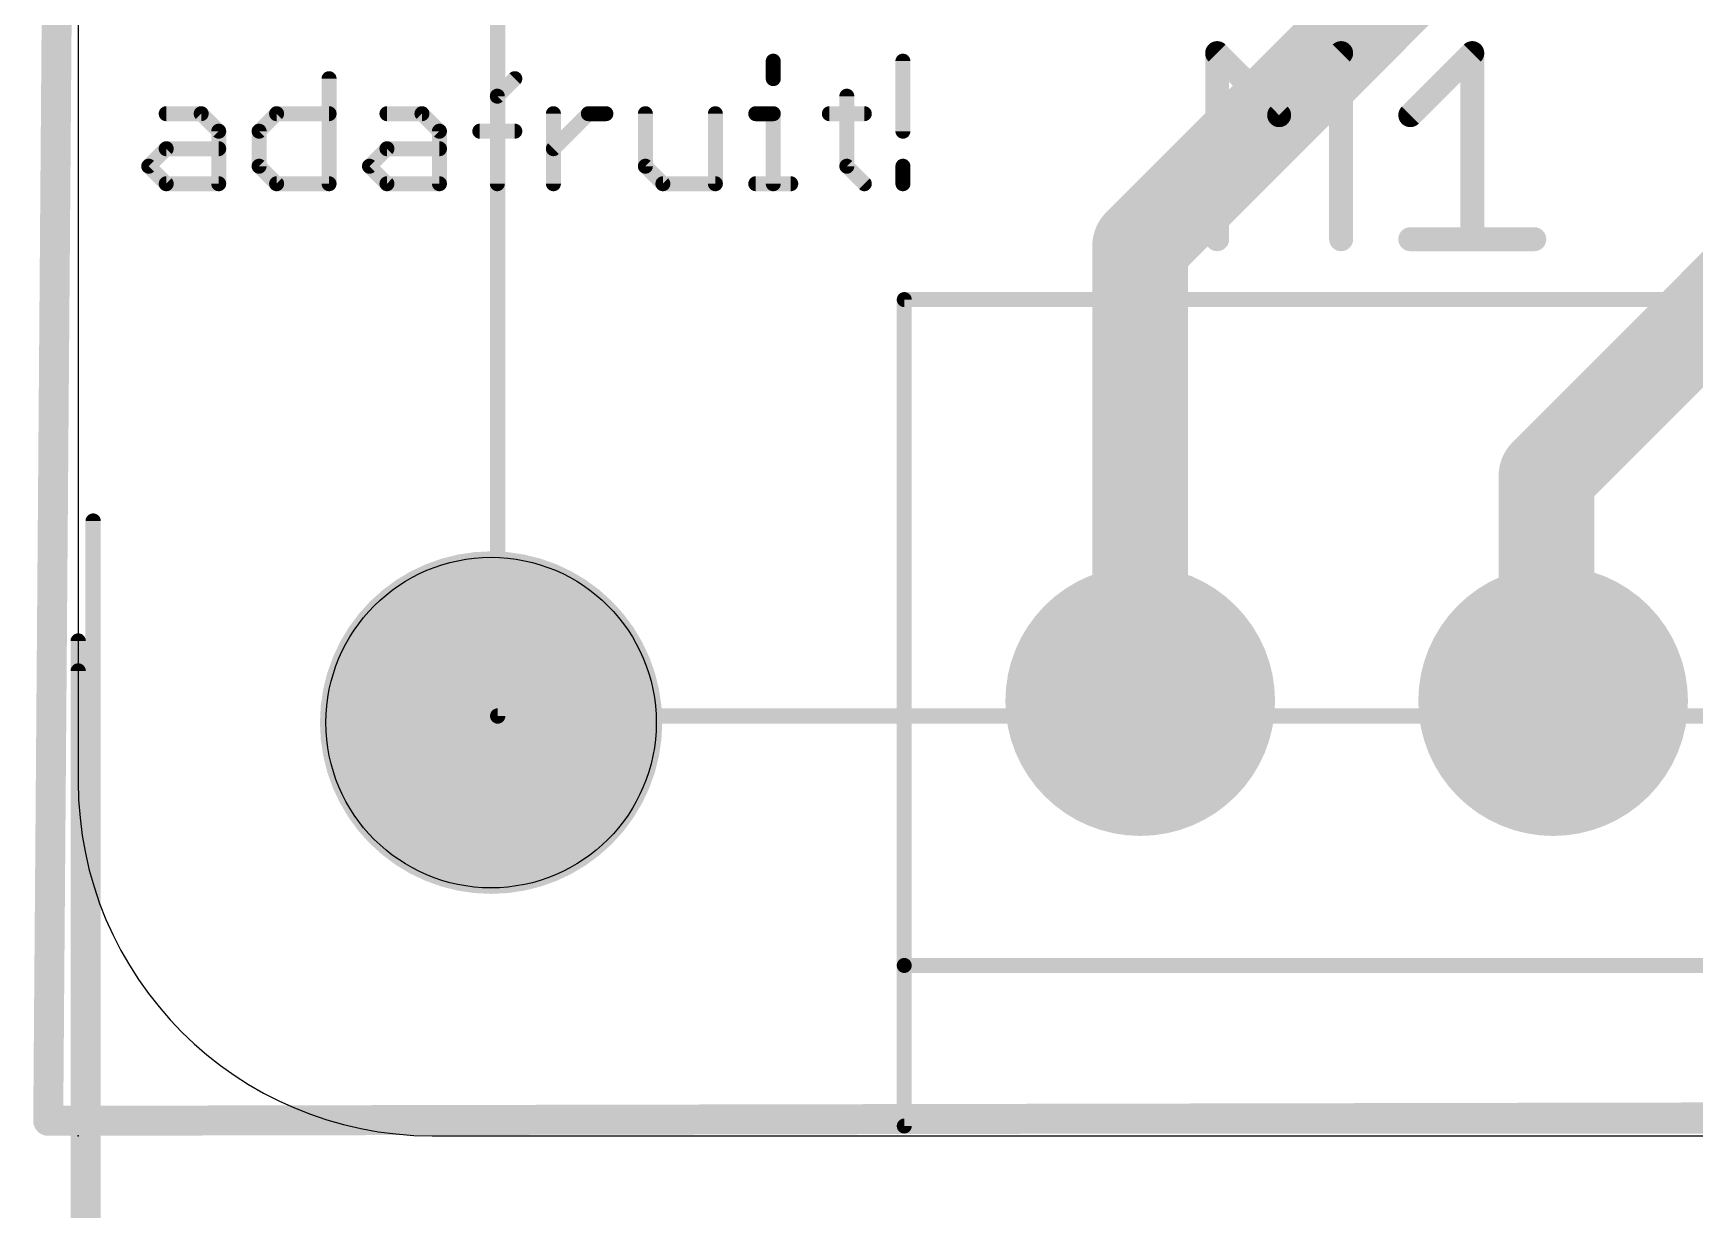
# Model space of a CAD drawing. Extents: x -5.3 to 82.2, y -21.4 to 68.5.
# Drawn here: x -0.38 to 13.7, y -1.9 to 8.07 of the extents above; entities that cross this region are included whole.
import ezdxf

# ---------------------------------------------------------------- set-up
doc = ezdxf.new("R2010")
doc.units = 0
for name, color, linetype in [('1', 12, 'CONTINUOUS'), ('16', 132, 'CONTINUOUS'), ('17', 110, 'CONTINUOUS'), ('20', 40, 'CONTINUOUS'), ('21', 40, 'CONTINUOUS'), ('23', 40, 'CONTINUOUS'), ('29', 253, 'CONTINUOUS'), ('47', 253, 'CONTINUOUS')]:
    doc.layers.add(name, color=color, linetype=linetype)

# ---------------------------------------------------------------- blocks, each defined once
blk = doc.blocks.new('ROUNDP')
at = {"const_width": 0.5}
blk.add_lwpolyline([(0, -0.25, 1), (0, 0.25, 1), (0, -0.25)], format="xyb", dxfattribs=at)

msp = doc.modelspace()

# ---------------------------------------------------------------- linework, layer by layer
at = {"layer": '1', "const_width": 0.8128}
for points in [[(11.8111, 9.075), (9.002, 6.2659)], [(9.002, 6.2659), (9.002, 2.413)], [(14.2357, 6.1077), (12.446, 4.318)], [(12.446, 4.318), (12.446, 2.469)], [(12.446, 2.469), (12.502, 2.413)]]:
    msp.add_lwpolyline(points, dxfattribs=at)
at = {"layer": '1', "const_width": 0.4064}
for points in [[(9.2052, 6.2659, 1), (8.7988, 6.2659)], [(8.8583, 6.4096, 1), (9.1457, 6.1222)], [(12.6492, 4.318, 1), (12.2428, 4.318)], [(12.3023, 4.4617, 1), (12.5897, 4.1743)], [(12.5897, 2.6127, 1), (12.3023, 2.3253)], [(12.3583, 2.2693, 1), (12.6457, 2.5567)], [(8.7988, 2.413, 1), (9.2052, 2.413)], [(12.2428, 2.469, 1), (12.6492, 2.469)]]:
    msp.add_lwpolyline(points, format="xyb", dxfattribs=at)
at = {"layer": '16', "const_width": 0.254}
for points in [[(-0.254, -1.143), (0, 32.032)], [(62.143, -1.016), (-0.254, -1.143)]]:
    msp.add_lwpolyline(points, dxfattribs=at)
at = {"layer": '16', "const_width": 0.127}
for points in [[(-0.2541, -1.0795, 1), (-0.2539, -1.2065)], [(-0.3175, -1.1425, 1), (-0.1905, -1.1435)]]:
    msp.add_lwpolyline(points, format="xyb", dxfattribs=at)
at = {"layer": '20'}
for p, q in [((0, 52.23), (0, 1.73)), ((3, -1.27), (62, -1.27))]:
    msp.add_line(p, q, dxfattribs=at)
msp.add_circle((3.5, 2.23), 1.4, dxfattribs=at)
msp.add_arc((3, 1.73), 3, 180, 270, dxfattribs=at)
at = {"layer": '21'}
for points, const_width in [([(5.8916, 7.8326), (5.8916, 7.6843)], 0.127), ([(6.9907, 7.8326), (6.9907, 7.2394)], 0.127), ([(9.6543, 6.3246), (9.6543, 7.9007)], 0.2032), ([(9.6543, 7.9007), (10.1797, 7.3754)], 0.2032), ([(10.1797, 7.3754), (10.705, 7.9007)], 0.2032), ([(10.705, 7.9007), (10.705, 6.3246)], 0.2032), ([(11.2914, 7.3754), (11.8168, 7.9007)], 0.2032), ([(11.8168, 7.9007), (11.8168, 6.3246)], 0.2032), ([(2.1266, 7.6843), (2.1266, 6.7945)], 0.127), ([(3.5528, 7.536), (3.7011, 7.6843)], 0.127), ([(3.5528, 6.7945), (3.5528, 7.536)], 0.127), ([(6.5153, 7.536), (6.5153, 6.9428)], 0.127), ([(0.7462, 7.3877), (1.0428, 7.3877)], 0.127), ([(1.0428, 7.3877), (1.1911, 7.2394)], 0.127), ([(1.5335, 7.2394), (1.6818, 7.3877)], 0.127), ([(1.6818, 7.3877), (2.1266, 7.3877)], 0.127), ([(2.6173, 7.3877), (2.9139, 7.3877)], 0.127), ([(2.9139, 7.3877), (3.0622, 7.2394)], 0.127), ([(4.0282, 6.7945), (4.0282, 7.3877)], 0.127), ([(4.0282, 7.0911), (4.3248, 7.3877)], 0.127), ([(4.3248, 7.3877), (4.4731, 7.3877)], 0.127), ([(4.8078, 7.3877), (4.8078, 6.9428)], 0.127), ([(5.4009, 6.7945), (5.4009, 7.3877)], 0.127), ([(5.7433, 7.3877), (5.8916, 7.3877)], 0.127), ([(5.8916, 7.3877), (5.8916, 6.7945)], 0.127), ([(6.367, 7.3877), (6.6636, 7.3877)], 0.127), ([(1.1911, 7.2394), (1.1911, 6.7945)], 0.127), ([(1.5335, 6.9428), (1.5335, 7.2394)], 0.127), ([(3.0622, 7.2394), (3.0622, 6.7945)], 0.127), ([(3.4045, 7.2394), (3.7011, 7.2394)], 0.127), ([(0.5979, 6.9428), (0.7462, 7.0911)], 0.127), ([(0.7462, 7.0911), (1.1911, 7.0911)], 0.127), ([(2.469, 6.9428), (2.6173, 7.0911)], 0.127), ([(2.6173, 7.0911), (3.0622, 7.0911)], 0.127), ([(0.7462, 6.7945), (0.5979, 6.9428)], 0.127), ([(1.6818, 6.7945), (1.5335, 6.9428)], 0.127), ([(2.6173, 6.7945), (2.469, 6.9428)], 0.127), ([(4.8078, 6.9428), (4.9561, 6.7945)], 0.127), ([(6.5153, 6.9428), (6.6636, 6.7945)], 0.127), ([(6.9907, 6.9428), (6.9907, 6.7945)], 0.127), ([(1.1911, 6.7945), (0.7462, 6.7945)], 0.127), ([(2.1266, 6.7945), (1.6818, 6.7945)], 0.127), ([(3.0622, 6.7945), (2.6173, 6.7945)], 0.127), ([(4.9561, 6.7945), (5.4009, 6.7945)], 0.127), ([(5.7433, 6.7945), (6.0399, 6.7945)], 0.127), ([(11.2914, 6.3246), (12.3422, 6.3246)], 0.2032), ([(7.002, 5.813), (7.002, 0.173)], 0.127), ([(25.002, 5.813), (7.002, 5.813)], 0.127), ([(7.002, 0.173), (7.002, -1.187)], 0.127), ([(7.002, 0.173), (25.002, 0.173)], 0.127), ([(7.002, -1.187), (25.002, -1.187)], 0.127)]:
    msp.add_lwpolyline(points, dxfattribs=dict(at, const_width=const_width))
for points, const_width in [([(5.9233, 7.8326, 1), (5.8598, 7.8326)], 0.0635), ([(7.0224, 7.8326, 1), (6.9589, 7.8326)], 0.0635), ([(9.6902, 7.9367, 1), (9.6184, 7.8648)], 0.1016), ([(9.7051, 7.9007, 1), (9.6035, 7.9007)], 0.1016), ([(10.7558, 7.9007, 1), (10.6542, 7.9007)], 0.1016), ([(10.741, 7.8648, 1), (10.6691, 7.9367)], 0.1016), ([(11.8676, 7.9007, 1), (11.766, 7.9007)], 0.1016), ([(11.8527, 7.8648, 1), (11.7809, 7.9367)], 0.1016), ([(2.1584, 7.6843, 1), (2.0949, 7.6843)], 0.0635), ([(3.7235, 7.6618, 1), (3.6786, 7.7067)], 0.0635), ([(5.8598, 7.6843, 1), (5.9233, 7.6843)], 0.0635), ([(3.5845, 7.536, 1), (3.521, 7.536)], 0.0635), ([(3.5303, 7.5584, 1), (3.5752, 7.5135)], 0.0635), ([(6.547, 7.536, 1), (6.4835, 7.536)], 0.0635), ([(0.7462, 7.4194, 1), (0.7462, 7.3559)], 0.0635), ([(1.0653, 7.4101, 1), (1.0204, 7.3652)], 0.0635), ([(1.0428, 7.3559, 1), (1.0428, 7.4194)], 0.0635), ([(1.6818, 7.4194, 1), (1.6818, 7.3559)], 0.0635), ([(1.7042, 7.3652, 1), (1.6593, 7.4101)], 0.0635), ([(2.1266, 7.3559, 1), (2.1266, 7.4194)], 0.0635), ([(2.6173, 7.4194, 1), (2.6173, 7.3559)], 0.0635), ([(2.9363, 7.4101, 1), (2.8914, 7.3652)], 0.0635), ([(2.9139, 7.3559, 1), (2.9139, 7.4194)], 0.0635), ([(4.0599, 7.3877, 1), (3.9964, 7.3877)], 0.0635), ([(4.3248, 7.4194, 1), (4.3248, 7.3559)], 0.0635), ([(4.3472, 7.3652, 1), (4.3023, 7.4101)], 0.0635), ([(4.4731, 7.3559, 1), (4.4731, 7.4194)], 0.0635), ([(4.8395, 7.3877, 1), (4.776, 7.3877)], 0.0635), ([(5.4327, 7.3877, 1), (5.3692, 7.3877)], 0.0635), ([(5.7433, 7.4194, 1), (5.7433, 7.3559)], 0.0635), ([(5.9233, 7.3877, 1), (5.8598, 7.3877)], 0.0635), ([(5.8916, 7.3559, 1), (5.8916, 7.4194)], 0.0635), ([(6.367, 7.4194, 1), (6.367, 7.3559)], 0.0635), ([(6.6636, 7.3559, 1), (6.6636, 7.4194)], 0.0635), ([(10.1437, 7.4113, 1), (10.2156, 7.3394)], 0.1016), ([(10.1437, 7.3394, 1), (10.2156, 7.4113)], 0.1016), ([(11.2555, 7.4113, 1), (11.3274, 7.3394)], 0.1016), ([(1.2229, 7.2394, 1), (1.1594, 7.2394)], 0.0635), ([(1.1687, 7.2169, 1), (1.2136, 7.2618)], 0.0635), ([(1.5652, 7.2394, 1), (1.5017, 7.2394)], 0.0635), ([(1.511, 7.2618, 1), (1.5559, 7.2169)], 0.0635), ([(3.0939, 7.2394, 1), (3.0304, 7.2394)], 0.0635), ([(3.0397, 7.2169, 1), (3.0846, 7.2618)], 0.0635), ([(3.4045, 7.2711, 1), (3.4045, 7.2076)], 0.0635), ([(3.7011, 7.2076, 1), (3.7011, 7.2711)], 0.0635), ([(6.9589, 7.2394, 1), (7.0224, 7.2394)], 0.0635), ([(0.7462, 7.1228, 1), (0.7462, 7.0593)], 0.0635), ([(0.7687, 7.0686, 1), (0.7238, 7.1135)], 0.0635), ([(1.1911, 7.0593, 1), (1.1911, 7.1228)], 0.0635), ([(2.6173, 7.1228, 1), (2.6173, 7.0593)], 0.0635), ([(2.6397, 7.0686, 1), (2.5948, 7.1135)], 0.0635), ([(3.0622, 7.0593, 1), (3.0622, 7.1228)], 0.0635), ([(4.0057, 7.1135, 1), (4.0506, 7.0686)], 0.0635), ([(0.6204, 6.9652, 1), (0.5755, 6.9203)], 0.0635), ([(0.5755, 6.9652, 1), (0.6204, 6.9203)], 0.0635), ([(1.5559, 6.9652, 1), (1.511, 6.9203)], 0.0635), ([(1.5017, 6.9428, 1), (1.5652, 6.9428)], 0.0635), ([(2.4914, 6.9652, 1), (2.4465, 6.9203)], 0.0635), ([(2.4465, 6.9652, 1), (2.4914, 6.9203)], 0.0635), ([(4.8302, 6.9652, 1), (4.7853, 6.9203)], 0.0635), ([(4.776, 6.9428, 1), (4.8395, 6.9428)], 0.0635), ([(6.5377, 6.9652, 1), (6.4928, 6.9203)], 0.0635), ([(6.4835, 6.9428, 1), (6.547, 6.9428)], 0.0635), ([(7.0224, 6.9428, 1), (6.9589, 6.9428)], 0.0635), ([(0.7462, 6.8262, 1), (0.7462, 6.7628)], 0.0635), ([(0.7238, 6.772, 1), (0.7687, 6.817)], 0.0635), ([(1.1594, 6.7945, 1), (1.2229, 6.7945)], 0.0635), ([(1.1911, 6.7628, 1), (1.1911, 6.8262)], 0.0635), ([(1.6818, 6.8262, 1), (1.6818, 6.7628)], 0.0635), ([(1.6593, 6.772, 1), (1.7042, 6.817)], 0.0635), ([(2.0949, 6.7945, 1), (2.1584, 6.7945)], 0.0635), ([(2.1266, 6.7628, 1), (2.1266, 6.8262)], 0.0635), ([(2.6173, 6.8262, 1), (2.6173, 6.7628)], 0.0635), ([(2.5948, 6.772, 1), (2.6397, 6.817)], 0.0635), ([(3.0304, 6.7945, 1), (3.0939, 6.7945)], 0.0635), ([(3.0622, 6.7628, 1), (3.0622, 6.8262)], 0.0635), ([(3.521, 6.7945, 1), (3.5845, 6.7945)], 0.0635), ([(3.9964, 6.7945, 1), (4.0599, 6.7945)], 0.0635), ([(4.9561, 6.8262, 1), (4.9561, 6.7628)], 0.0635), ([(4.9336, 6.772, 1), (4.9785, 6.817)], 0.0635), ([(5.3692, 6.7945, 1), (5.4327, 6.7945)], 0.0635), ([(5.4009, 6.7628, 1), (5.4009, 6.8262)], 0.0635), ([(5.7433, 6.8262, 1), (5.7433, 6.7628)], 0.0635), ([(5.8598, 6.7945, 1), (5.9233, 6.7945)], 0.0635), ([(6.0399, 6.7628, 1), (6.0399, 6.8262)], 0.0635), ([(6.6411, 6.772, 1), (6.686, 6.817)], 0.0635), ([(6.9589, 6.7945, 1), (7.0224, 6.7945)], 0.0635), ([(9.6035, 6.3246, 1), (9.7051, 6.3246)], 0.1016), ([(10.6542, 6.3246, 1), (10.7558, 6.3246)], 0.1016), ([(11.2914, 6.3754, 1), (11.2914, 6.2738)], 0.1016), ([(11.766, 6.3246, 1), (11.8676, 6.3246)], 0.1016), ([(12.3422, 6.2738, 1), (12.3422, 6.3754)], 0.1016), ([(7.002, 5.8448, 1), (7.002, 5.7813)], 0.0635), ([(7.0338, 5.813, 1), (6.9703, 5.813)], 0.0635), ([(7.002, 0.2048, 1), (7.002, 0.1413)], 0.0635), ([(7.0338, 0.173, 1), (6.9703, 0.173)], 0.0635), ([(6.9703, 0.173, 1), (7.0338, 0.173)], 0.0635), ([(7.002, -1.1553, 1), (7.002, -1.2188)], 0.0635), ([(6.9703, -1.187, 1), (7.0338, -1.187)], 0.0635)]:
    msp.add_lwpolyline(points, format="xyb", dxfattribs=dict(at, const_width=const_width))
at = {"layer": '23'}
msp.add_point((0, -1.27), dxfattribs=at)
at = {"layer": '29', "const_width": 1.4508}
msp.add_lwpolyline([(3.5, 1.5046, 1), (3.5, 2.9554, 1), (3.5, 1.5046)], format="xyb", dxfattribs=at)
at = {"layer": '47', "const_width": 0.13}
for points in [[(3.556, 2.286), (3.556, 59.481)], [(0.127, 3.937), (0.127, -21.381)], [(0, 2.921), (0, -9.189)], [(0, 2.667), (0, -15.92)], [(3.556, 2.286), (73.07, 2.286)]]:
    msp.add_lwpolyline(points, dxfattribs=at)
at = {"layer": '47', "const_width": 0.065}
for points in [[(0.1595, 3.937, 1), (0.0945, 3.937)], [(0.0325, 2.921, 1), (-0.0325, 2.921)], [(0.0325, 2.667, 1), (-0.0325, 2.667)], [(3.556, 2.3185, 1), (3.556, 2.2535)], [(3.5235, 2.286, 1), (3.5885, 2.286)]]:
    msp.add_lwpolyline(points, format="xyb", dxfattribs=at)

# ---------------------------------------------------------------- block references
at = {"layer": '17', "xscale": 2.1844, "yscale": 2.1844}
for p in [(9.002, 2.413), (9.002, 2.413), (12.502, 2.413), (12.502, 2.413)]:
    msp.add_blockref('ROUNDP', p, dxfattribs=at)
at = {"layer": '29', "xscale": 2.286, "yscale": 2.286}
for p in [(9.002, 2.413), (12.502, 2.413)]:
    msp.add_blockref('ROUNDP', p, dxfattribs=at)

doc.saveas('drawing.dxf')
